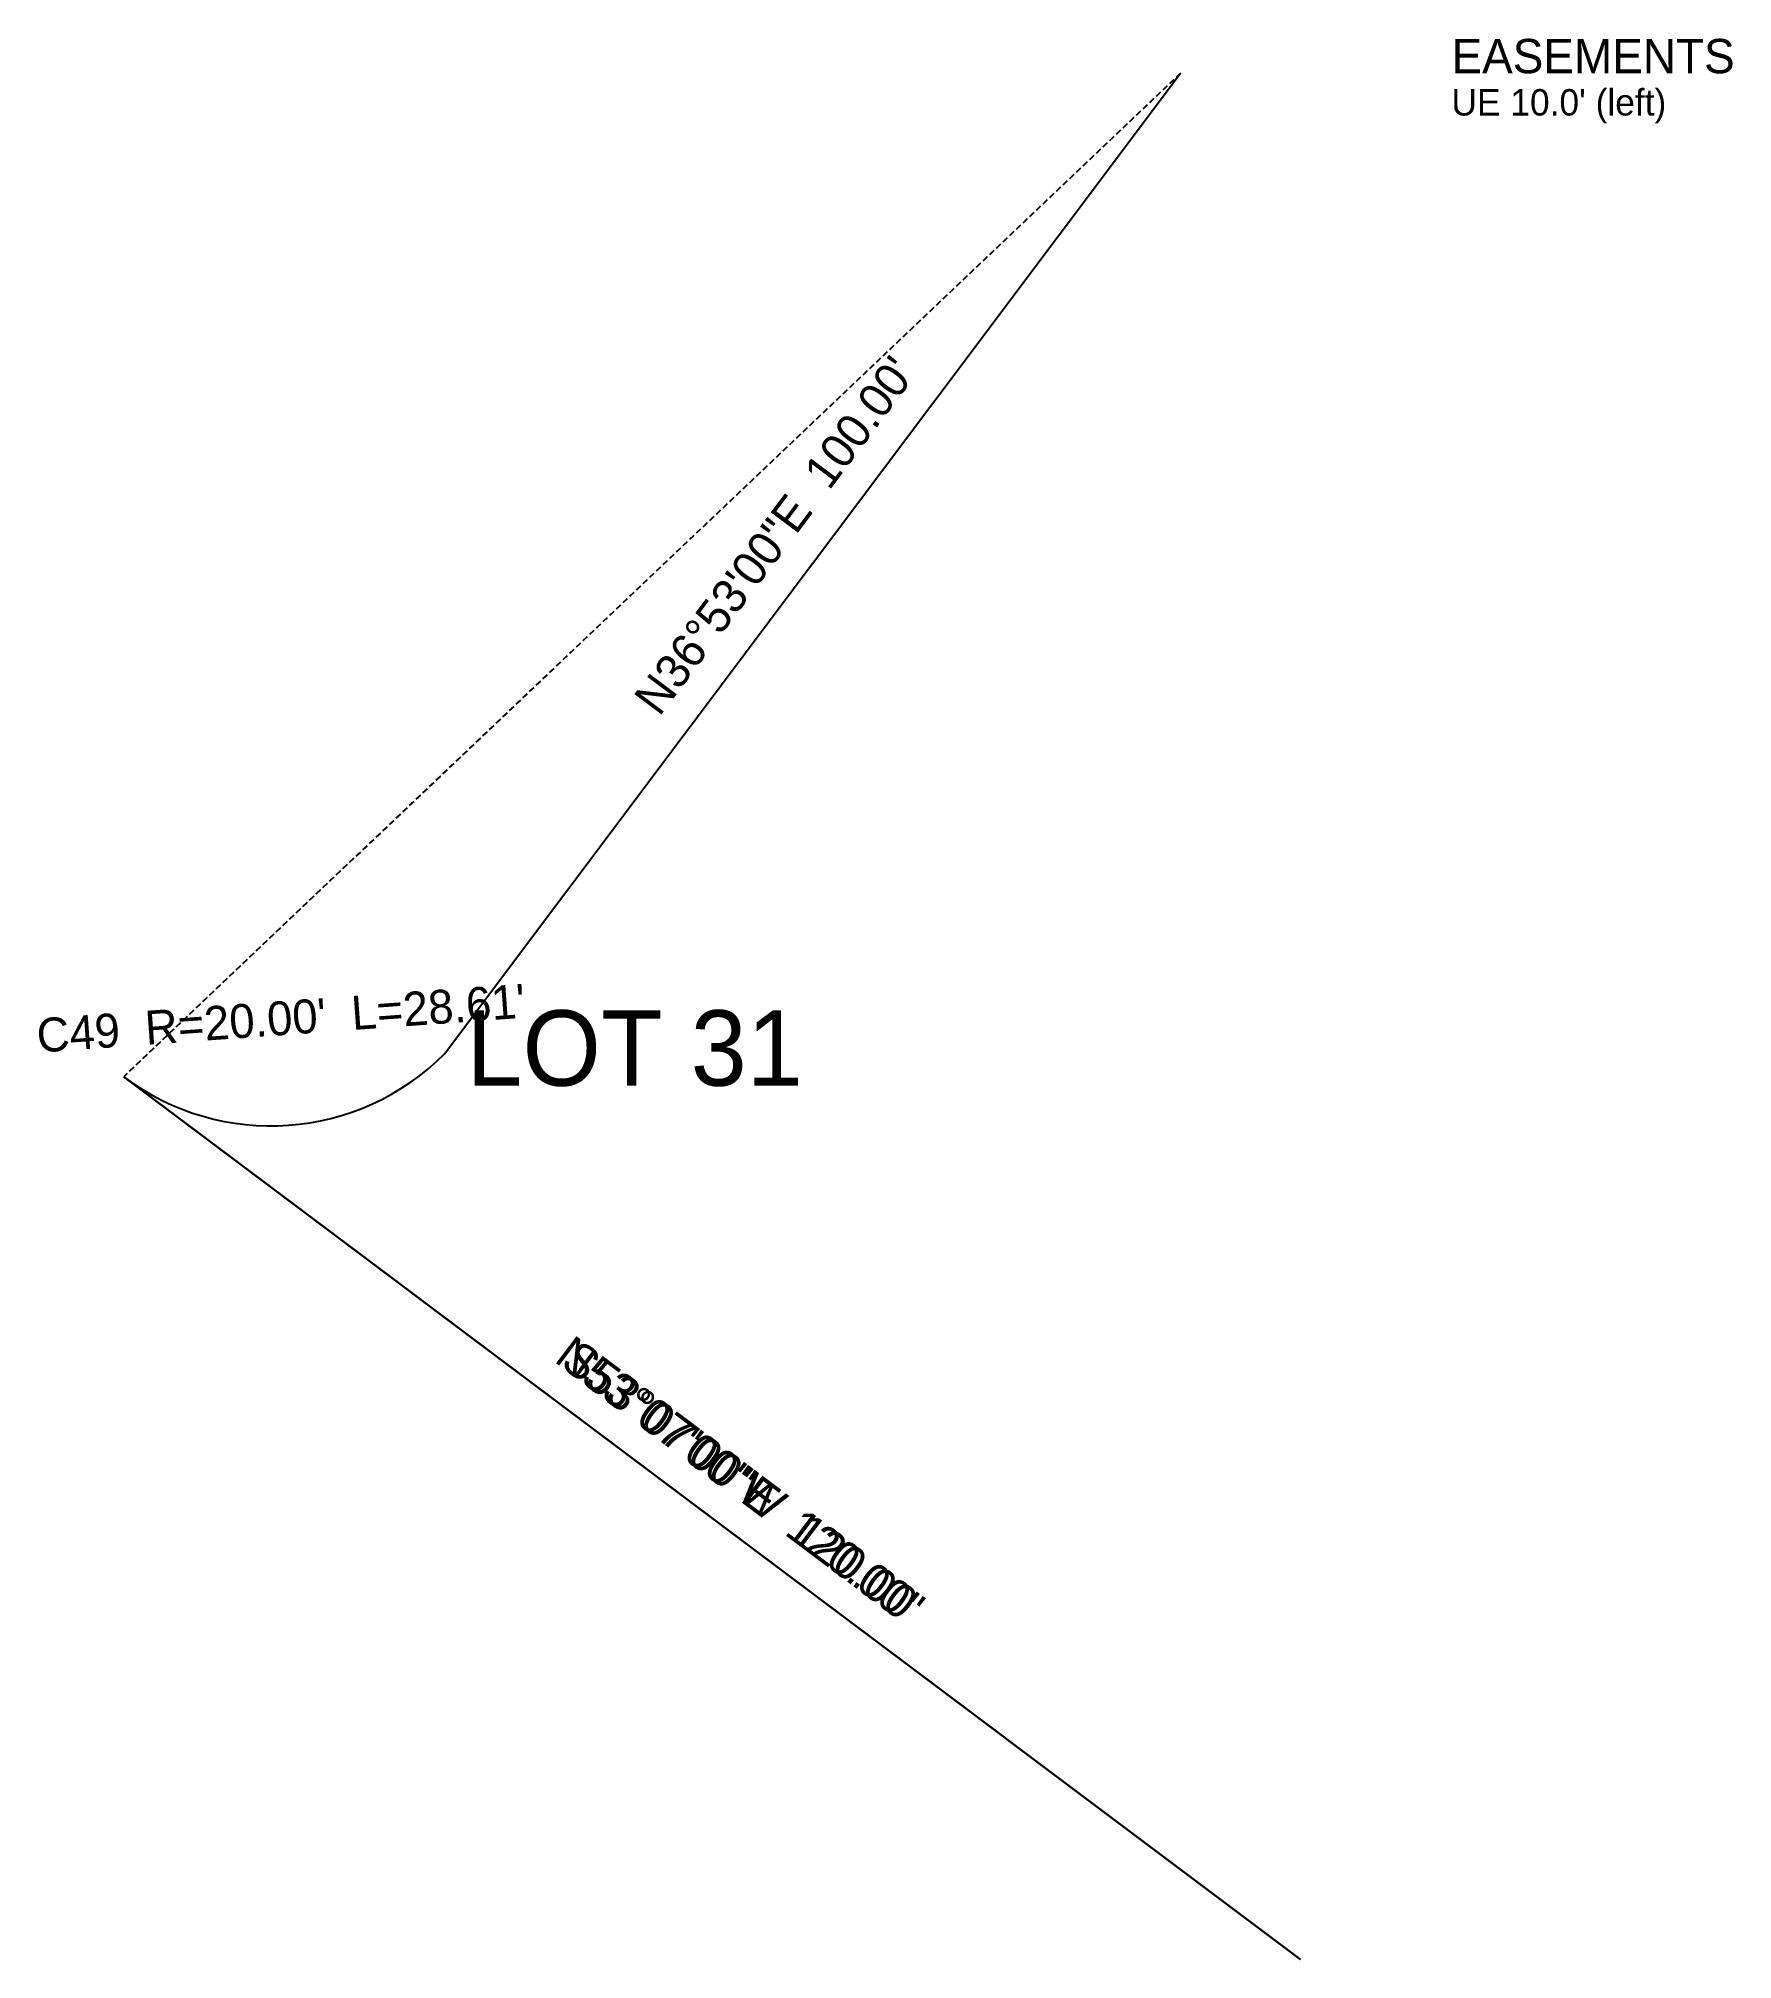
# Model space of a CAD drawing. Header units: feet. Extents: x -7 to 131, y -72 to 85.
import ezdxf
from ezdxf.enums import TextEntityAlignment as Align

# ---------------------------------------------------------------- set-up
doc = ezdxf.new("R2010")
doc.units = ezdxf.units.FT
doc.linetypes.add('DASHED', pattern=[0.75, 0.5, -0.25])
for name, color, linetype in [('ANNOT', 1, 'Continuous'), ('BOUNDARY', 7, 'Continuous'), ('CURVES', 3, 'Continuous'), ('EASEMENTS', 2, 'Continuous'), ('LABELS', 4, 'Continuous')]:
    doc.layers.add(name, color=color, linetype=linetype)

msp = doc.modelspace()

# ---------------------------------------------------------------- linework, layer by layer
at = {"layer": 'BOUNDARY', "linetype": 'DASHED'}
msp.add_line((86.19150416466177, 81.86341670308656), (0, 0), dxfattribs=at)
at = {"layer": 'BOUNDARY'}
for p, q in [((26.172746055782145, 1.8774887215484675), (86.19150416466177, 81.86341670308656)), ((0, 0), (95.98311357784574, -72.02250973065549)), ((95.98311357784574, -72.02250973065549), (2.842170943040401e-14, 2.842170943040401e-14))]:
    msp.add_line(p, q, dxfattribs=at)
at = {"layer": 'CURVES'}
msp.add_arc((12.006300575828917, 15.995272629213039), 20, -126.89246325439595, -44.901425634492995, dxfattribs=at)

# ---------------------------------------------------------------- texts
at = {"layer": 'ANNOT'}
for s, rotation, p in [('N36°53\'00"E  100.00\'', 53.11666666666666, (53.10494795294657, 44.17946326106442)), ("C49  R=20.00'  L=28.61'", 4.103055555555542, (12.811107125371667, 4.776032160039777)), ('N53°07\'00"W  120.00\'', 323.1166666666667, (50.30056733766979, -32.934077708052335)), ('S53°07\'00"E  120.00\'', -36.883333333333304, (50.30056733766977, -32.93407770805235))]:
    msp.add_text(s, height=2.7699466758073568, rotation=rotation, dxfattribs=at).set_placement(p, align=Align.MIDDLE_CENTER)
at = {"layer": 'EASEMENTS'}
for s, height, p in [('EASEMENTS', 2.8007238610941054, (108.2939876925451, 81.86341670308656)), ("UE 10.0' (left)", 2.154402970072389, (108.2939876925451, 78.41637195097073))]:
    msp.add_text(s, height=height, dxfattribs=at).set_placement(p)
at = {"layer": 'LABELS'}
msp.add_text('LOT 31', height=6.1554370573496815, dxfattribs=at).set_placement((41.669472759657936, 2.3436791387959146), align=Align.MIDDLE_CENTER)

doc.saveas('drawing.dxf')
